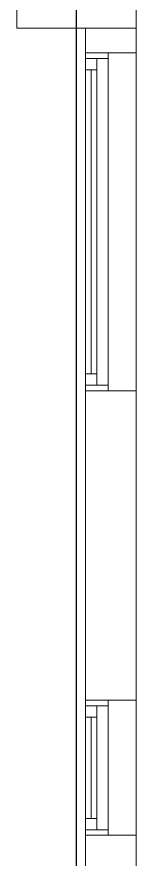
# Model space of a CAD drawing. Header units: metres. Extents: x -18745 to 220762, y -1579758 to -1356048.
# Drawn here: x 114748 to 115278, y -1422641 to -1418903 of the extents above; entities that cross this region are included whole.
import ezdxf

# ---------------------------------------------------------------- set-up
doc = ezdxf.new("R2010")
doc.units = ezdxf.units.M
doc.layers.get('0').update_dxf_attribs({"lineweight": 0})
for name, color, linetype, lineweight in [('A-100 - Copy$0$Aluminum', 8, 'Continuous', 0), ('A-100 - Copy$0$Proj', 8, 'Continuous', 0), ('A-100 - Copy$0$Structure', 8, 'Continuous', 9), ('A-100 - Copy$0$Walls', 8, 'Continuous', 0)]:
    doc.layers.add(name, color=color, linetype=linetype, lineweight=lineweight)
doc.layers.add('A-100 - Copy$0$axes', color=8, linetype='Continuous')

# ---------------------------------------------------------------- blocks, each defined once
blk = doc.blocks.new('A-100 - Copy')
at = {"layer": 'A-100 - Copy$0$Aluminum'}
for p, q in [((115053.3, -1419062.2, 0), (115053.3, -1420562.2, 0)), ((115153.3, -1419062.2, 0), (115153.3, -1420562.2, 0)), ((115153.3, -1419087.2, 0), (115053.3, -1419087.2, 0)), ((115103.3, -1419087.2, 0), (115103.3, -1420537.2, 0)), ((115103.3, -1419137.2, 0), (115053.3, -1419137.2, 0)), ((115078.3, -1420487.2, 0), (115078.3, -1419137.2, 0)), ((115103.3, -1420487.2, 0), (115053.3, -1420487.2, 0)), ((115153.3, -1420537.2, 0), (115053.3, -1420537.2, 0)), ((115053.3, -1422535.7, 2.4), (115053.3, -1421935.7, 2.4)), ((115153.3, -1422535.7, 2.4), (115153.3, -1421935.7, 2.4)), ((115153.3, -1421960.7, 2.4), (115053.3, -1421960.7, 2.4)), ((115103.3, -1422510.7, 2.4), (115103.3, -1421960.7, 2.4)), ((115103.3, -1422010.7, 2.4), (115053.3, -1422010.7, 2.4)), ((115078.3, -1422010.7, 2.4), (115078.3, -1422460.7, 2.4)), ((115103.3, -1422460.7, 2.4), (115053.3, -1422460.7, 2.4)), ((115153.3, -1422510.7, 2.4), (115053.3, -1422510.7, 2.4))]:
    blk.add_line(p, q, dxfattribs=at)
at = {"layer": 'A-100 - Copy$0$axes'}
blk.add_line((115013.3, -1477297.4, 0), (115013.3, -1366771.9, 0), dxfattribs=at)
at = {"layer": 'A-100 - Copy$0$Proj'}
for p, q in [((115278.3, -1420562.2, 0), (115278.3, -1419062.2, 0)), ((115278.3, -1421935.7, 2.4), (115278.3, -1422535.7, 2.4))]:
    blk.add_line(p, q, dxfattribs=at)
at = {"layer": 'A-100 - Copy$0$Structure', "elevation": 2.4}
blk.add_lwpolyline([(114748.3, -1418952.7), (115278.3, -1418952.7), (115278.3, -1418422.7), (114748.3, -1418422.7)], close=True, dxfattribs=at)
at = {"layer": 'A-100 - Copy$0$Walls'}
for p, q in [((115053.3, -1418952.7, 0), (115053.3, -1419062.2, 0)), ((115278.3, -1418952.7, 0), (115278.3, -1419062.2, 0)), ((115053.3, -1419062.2, 0), (115278.3, -1419062.2, 0)), ((115053.3, -1420562.2, 0), (115278.3, -1420562.2, 0)), ((115053.3, -1421935.7, 2.4), (115053.3, -1420562.2, 2.4)), ((115278.3, -1421935.7, 2.4), (115278.3, -1420562.2, 2.4)), ((115053.3, -1421935.7, 2.4), (115278.3, -1421935.7, 2.4)), ((115053.3, -1423960.7, 2.4), (115053.3, -1422535.7, 2.4)), ((115053.3, -1422535.7, 2.4), (115278.3, -1422535.7, 2.4)), ((115278.3, -1422535.7, 2.4), (115278.3, -1423960.7, 2.4))]:
    blk.add_line(p, q, dxfattribs=at)

msp = doc.modelspace()

# ---------------------------------------------------------------- block references
msp.add_blockref('A-100 - Copy', (0, 0))

doc.saveas('drawing.dxf')
